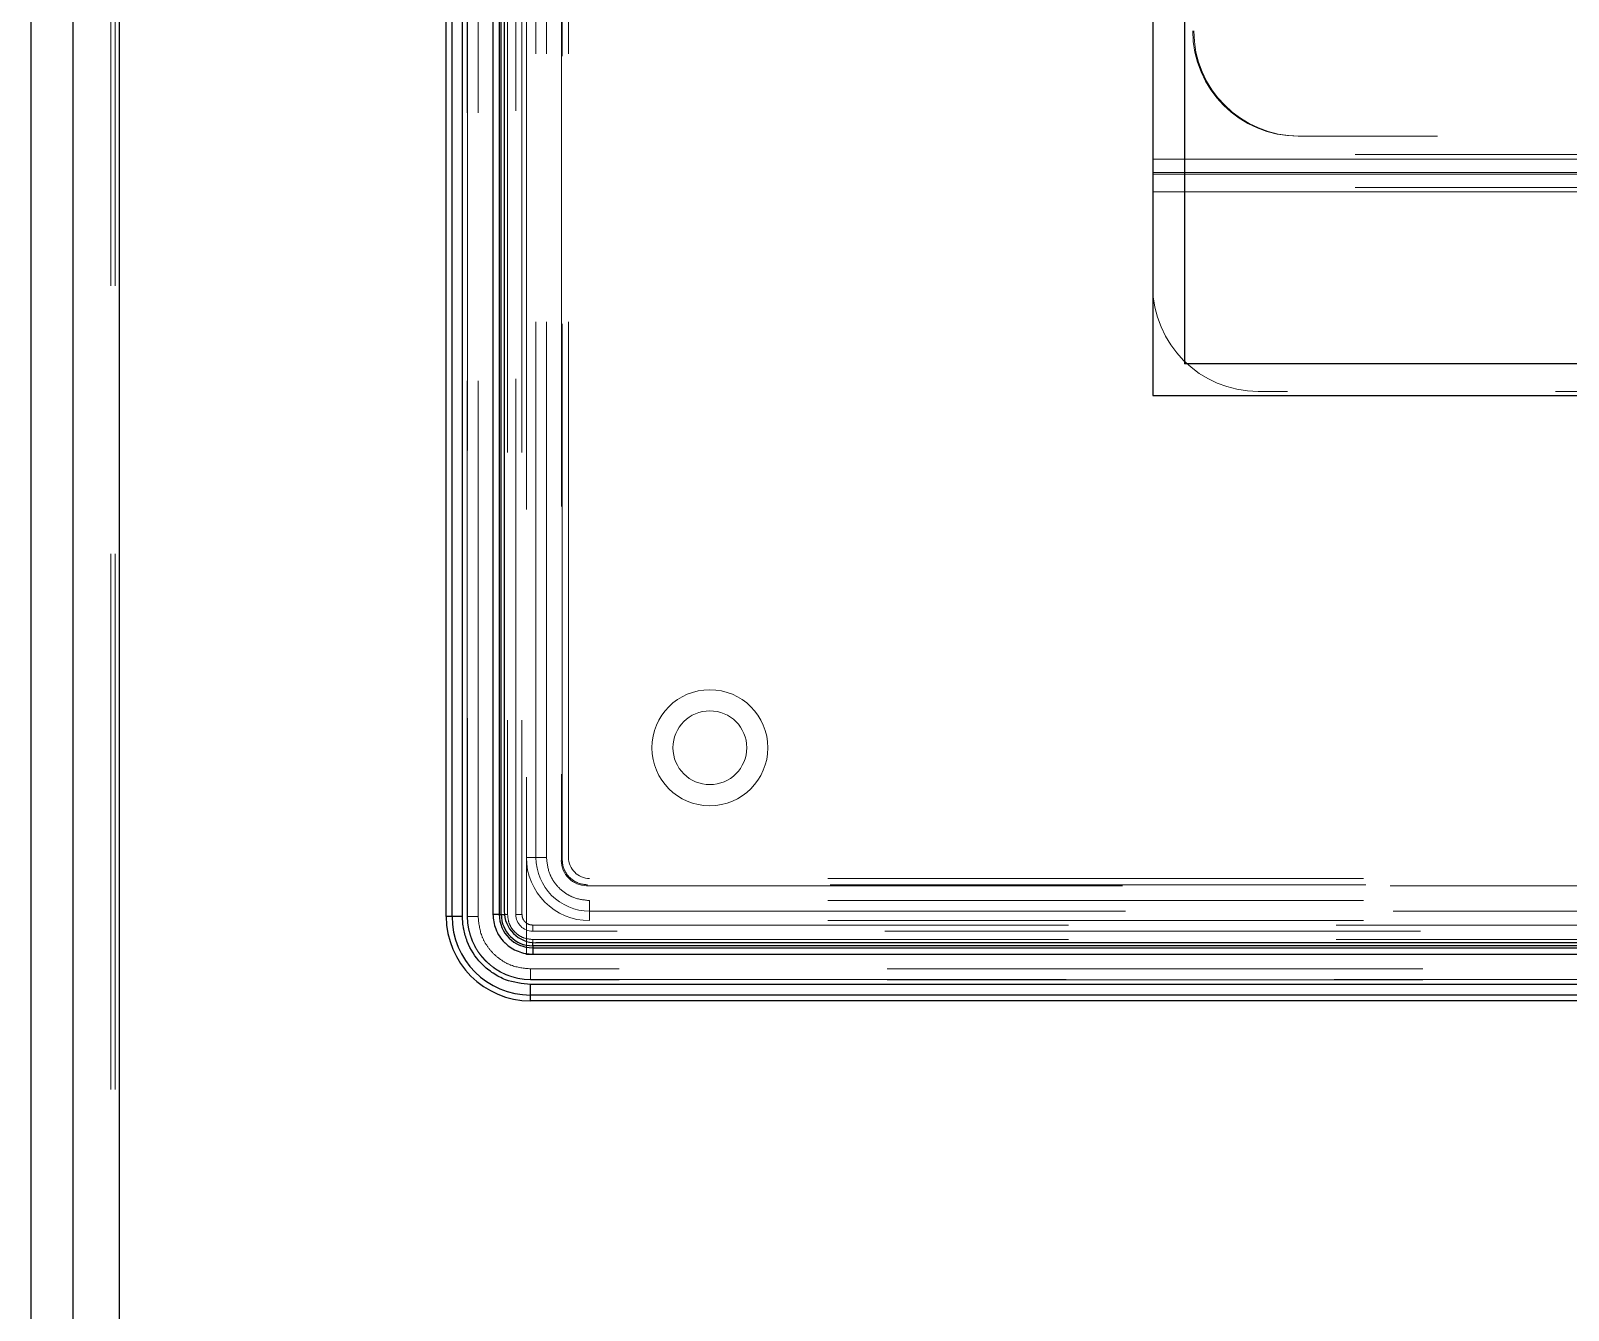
# Model space of a CAD drawing. Header units: millimetres. Extents: x 108 to 5832, y 144 to 4056.
# Drawn here: x 1115.8 to 1188.7, y 1362.9 to 1423.6 of the extents above; entities that cross this region are included whole.
import ezdxf

# ---------------------------------------------------------------- set-up
doc = ezdxf.new("R2010")
doc.units = ezdxf.units.MM
doc.header["$LTSCALE"] = 20
doc.linetypes.add('HIDDEN', pattern=[1.905, 1.27, -0.635])

msp = doc.modelspace()

# ---------------------------------------------------------------- linework, layer by layer
at = {"color": 7, "linetype": 'Continuous', "lineweight": 25}
for p, q in [((1115.802, 1767.814), (1115.802, 1131.814)), ((1117.802, 1767.814), (1117.802, 1131.814)), ((1120.002, 1754.814), (1120.002, 1144.814)), ((1135.502, 1381.614), (1135.502, 1619.614)), ((1135.776, 1381.614), (1135.776, 1619.614)), ((1136.276, 1381.614), (1136.276, 1619.614)), ((1137.715, 1619.514), (1137.715, 1381.714)), ((1138.015, 1619.514), (1138.015, 1381.714)), ((1138.11, 1381.714), (1138.11, 1619.514)), ((1138.252, 1619.364), (1138.252, 1381.864)), ((1169.002, 1594.914), (1169.002, 1406.314)), ((1170.502, 1593.414), (1170.502, 1407.814)), ((1417.502, 1407.814), (1170.502, 1407.814)), ((1169.002, 1406.314), (1419.002, 1406.314)), ((1135.776, 1381.614), (1135.502, 1381.614)), ((1136.276, 1381.614), (1135.776, 1381.614)), ((1138.015, 1381.714), (1137.715, 1381.714)), ((1138.015, 1381.714), (1138.11, 1381.714)), ((1139.602, 1380.222), (1139.602, 1380.127)), ((1448.402, 1380.222), (1139.602, 1380.222)), ((1139.602, 1380.127), (1139.602, 1379.827)), ((1139.602, 1380.127), (1448.402, 1380.127)), ((1448.252, 1380.364), (1139.752, 1380.364)), ((1139.602, 1379.827), (1448.402, 1379.827)), ((1139.502, 1377.888), (1139.502, 1378.387)), ((1448.502, 1378.387), (1139.502, 1378.387)), ((1448.502, 1377.888), (1139.502, 1377.888)), ((1139.502, 1377.614), (1139.502, 1377.888)), ((1448.502, 1377.614), (1139.502, 1377.614))]:
    msp.add_line(p, q, dxfattribs=at)
at = {"color": 1, "linetype": 'HIDDEN', "lineweight": 18}
for p, q in [((1119.602, 1144.814), (1119.602, 1754.814)), ((1119.802, 1144.814), (1119.802, 1754.814)), ((1120.002, 1754.814), (1120.002, 1144.814)), ((1136.502, 1381.614), (1136.502, 1619.614)), ((1136.513, 1619.614), (1136.513, 1381.614)), ((1137.013, 1381.614), (1137.013, 1619.614)), ((1138.41, 1619.514), (1138.41, 1381.714)), ((1138.802, 1381.714), (1138.802, 1619.514)), ((1139.094, 1619.514), (1139.094, 1381.712)), ((1140.96, 1616.957), (1140.96, 1384.272)), ((1139.302, 1616.814), (1139.302, 1384.414)), ((1139.756, 1384.414), (1139.756, 1616.814)), ((1140.256, 1384.414), (1140.256, 1616.814)), ((1141.002, 1384.313), (1141.002, 1616.915)), ((1141.302, 1384.414), (1141.302, 1616.814)), ((1411.1, 1418.614), (1175.904, 1418.614)), ((1394.502, 1417.738), (1169.002, 1417.738)), ((1169.002, 1417.526), (1394.502, 1417.526)), ((1169.002, 1416.895), (1394.502, 1416.895)), ((1169.002, 1416.819), (1394.502, 1416.819)), ((1394.502, 1416.188), (1169.002, 1416.188)), ((1169.002, 1415.976), (1394.502, 1415.976)), ((1289.691, 1406.514), (1174.002, 1406.514)), ((1139.302, 1384.414), (1139.756, 1384.414)), ((1139.302, 1384.414), (1139.302, 1379.814)), ((1140.256, 1384.414), (1139.756, 1384.414)), ((1142.16, 1383.072), (1445.845, 1383.072)), ((1445.803, 1383.114), (1142.202, 1383.114)), ((1445.702, 1383.414), (1142.302, 1383.414)), ((1142.302, 1382.367), (1142.302, 1381.868)), ((1445.702, 1382.367), (1142.302, 1382.367)), ((1136.513, 1381.614), (1136.502, 1381.614)), ((1136.513, 1381.614), (1137.013, 1381.614)), ((1138.26, 1381.714), (1138.41, 1381.714)), ((1138.802, 1381.714), (1139.094, 1381.714)), ((1142.302, 1381.414), (1142.302, 1381.868)), ((1142.302, 1381.868), (1445.702, 1381.868)), ((1139.602, 1381.206), (1448.405, 1381.206)), ((1139.602, 1381.206), (1139.602, 1380.914)), ((1448.402, 1380.914), (1139.602, 1380.914)), ((1445.702, 1381.414), (1142.302, 1381.414)), ((1139.602, 1380.521), (1448.402, 1380.521)), ((1139.602, 1380.372), (1139.602, 1380.521)), ((1139.302, 1379.814), (1450.302, 1379.814)), ((1139.502, 1378.625), (1139.502, 1379.125)), ((1448.502, 1379.125), (1139.502, 1379.125)), ((1139.502, 1378.614), (1139.502, 1378.625)), ((1139.502, 1378.625), (1448.502, 1378.625)), ((1448.502, 1378.614), (1139.502, 1378.614))]:
    msp.add_line(p, q, dxfattribs=at)
at = {"color": 8, "linetype": 'Continuous', "lineweight": 25}
for p, q in [((1138.11, 1381.714), (1138.26, 1381.714)), ((1139.602, 1380.222), (1139.602, 1380.372))]:
    msp.add_line(p, q, dxfattribs=at)
at = {"color": 1, "linetype": 'HIDDEN', "lineweight": 18}
for radius in [2.75, 1.75]:
    msp.add_circle((1148.002, 1389.614), radius, dxfattribs=at)
for centre, radius in [((1174.002, 1411.514), 5), ((1142.302, 1384.414), 3), ((1142.302, 1384.414), 2.547), ((1142.302, 1384.414), 1), ((1139.502, 1381.614), 3), ((1139.502, 1381.614), 2.989), ((1139.602, 1381.714), 0.8)]:
    msp.add_arc(centre, radius, 180, 270, dxfattribs=at)
at = {"color": 7, "linetype": 'Continuous', "lineweight": 25}
for centre, radius in [((1139.502, 1381.614), 4), ((1139.502, 1381.614), 3.726), ((1139.602, 1381.714), 1.588), ((1139.602, 1381.714), 1.493), ((1139.752, 1381.864), 1.5)]:
    msp.add_arc(centre, radius, 180, 270, dxfattribs=at)
at = {"color": 1, "linetype": 'HIDDEN', "lineweight": 18}
for centre, major_axis, ratio, start_param, end_param in [((1175.904, 1423.614), (-5.007, 0), 0.99863, 0, 1.570796), ((1175.957, 1423.614), (-5.007, 0), 0.99863, 0, 1.570796), ((1142.161, 1384.273), (0.85, 0.85), 0.998783, 2.356803, 3.926382)]:
    msp.add_ellipse(centre, major_axis=major_axis, ratio=ratio, start_param=start_param, end_param=end_param, dxfattribs=at)
for points, knots in [([(1142.302, 1382.367), (1142.045, 1382.395), (1141.648, 1382.437), (1141.171, 1382.692), (1140.845, 1382.956), (1140.581, 1383.282), (1140.326, 1383.759), (1140.283, 1384.157), (1140.256, 1384.414)], [0, 0, 0, 0, 0.239444, 0.369356, 0.499999, 0.629852, 0.760556, 1, 1, 1, 1]), ([(1142.202, 1383.114), (1142.067, 1383.127), (1141.797, 1383.154), (1141.438, 1383.361), (1141.166, 1383.665), (1141.023, 1384.002), (1141.008, 1384.225), (1141.002, 1384.313)], [0, 0, 0, 0, 0.214752, 0.429512, 0.644156, 0.85874, 1, 1, 1, 1]), ([(1139.502, 1379.125), (1139.189, 1379.158), (1138.706, 1379.21), (1138.126, 1379.52), (1137.73, 1379.841), (1137.408, 1380.237), (1137.098, 1380.817), (1137.047, 1381.301), (1137.013, 1381.614)], [0, 0, 0, 0, 0.239437, 0.369472, 0.5, 0.630001, 0.760563, 1, 1, 1, 1]), ([(1138.41, 1381.714), (1138.426, 1381.564), (1138.45, 1381.333), (1138.599, 1381.055), (1138.752, 1380.865), (1138.942, 1380.711), (1139.22, 1380.562), (1139.452, 1380.537), (1139.602, 1380.521)], [0, 0, 0, 0, 0.239433, 0.369055, 0.499974, 0.629538, 0.760548, 1, 1, 1, 1]), ([(1139.094, 1381.712), (1139.1, 1381.653), (1139.112, 1381.536), (1139.204, 1381.384), (1139.335, 1381.27), (1139.477, 1381.213), (1139.569, 1381.208), (1139.602, 1381.206)], [0, 0, 0, 0, 0.220652, 0.43944, 0.652788, 0.871939, 1, 1, 1, 1])]:
    msp.add_open_spline(points, degree=3, knots=knots, dxfattribs=at)
at = {"color": 7, "linetype": 'Continuous', "lineweight": 25}
for points, knots in [([(1139.502, 1378.387), (1139.097, 1378.431), (1138.47, 1378.497), (1137.718, 1378.9), (1137.373, 1379.179), (1137.197, 1379.357), (1136.892, 1379.669), (1136.541, 1380.224), (1136.367, 1380.82), (1136.312, 1381.119), (1136.283, 1381.32), (1136.278, 1381.512), (1136.276, 1381.614)], [0, 0, 0, 0, 0.23939, 0.369598, 0.499901, 0.501728, 0.518118, 0.759367, 0.879581, 0.885631, 0.939515, 1, 1, 1, 1]), ([(1137.715, 1381.714), (1137.74, 1381.477), (1137.779, 1381.11), (1138.014, 1380.671), (1138.177, 1380.47), (1138.272, 1380.375), (1138.284, 1380.363), (1138.467, 1380.186), (1138.788, 1379.982), (1139.138, 1379.881), (1139.312, 1379.848), (1139.43, 1379.831), (1139.543, 1379.828), (1139.602, 1379.827)], [0, 0, 0, 0, 0.239386, 0.3695697, 0.4999052, 0.5005329, 0.5051264, 0.5177814, 0.7593694, 0.8795594, 0.8855972, 0.9394947, 1, 1, 1, 1])]:
    msp.add_open_spline(points, degree=3, knots=knots, dxfattribs=at)

doc.saveas('drawing.dxf')
